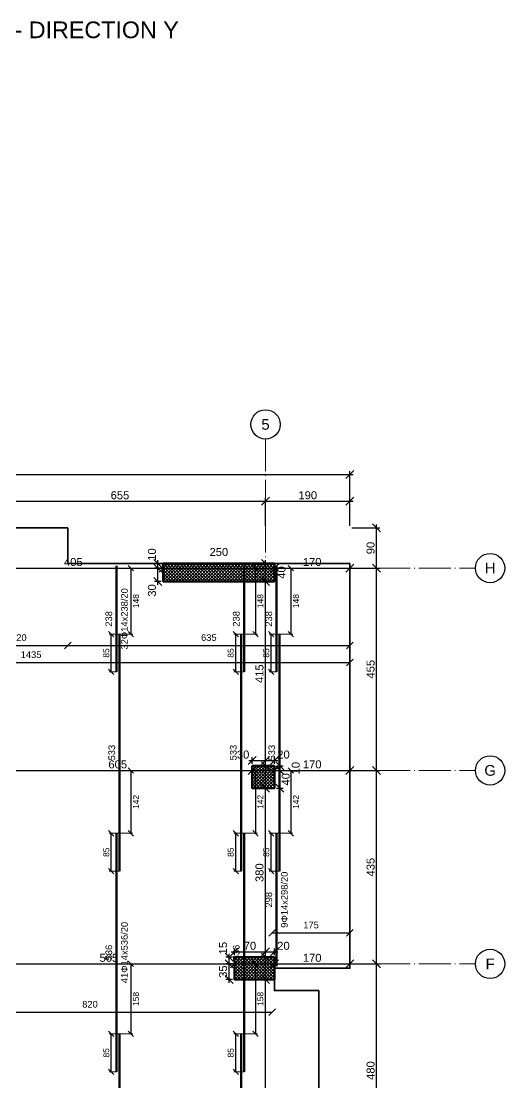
# Model space of a CAD drawing. Header units: millimetres. Extents: x -404 to 6018, y -5139 to 7890.
# Drawn here: x 4930 to 6018, y -2897 to -511 of the extents above; entities that cross this region are included whole.
import ezdxf
from ezdxf.enums import TextEntityAlignment as Align

# ---------------------------------------------------------------- set-up
doc = ezdxf.new("R2010")
doc.units = ezdxf.units.MM
doc.linetypes.add('ZWCAD_ISO04W100', pattern=[30.5, 24, -3, 0.5, -3])
for name, color, linetype, lineweight in [('AXIS LINES', 255, 'ZWCAD_ISO04W100', 13), ('COLUMN', 140, 'Continuous', 53), ('SLAB', 3, 'Continuous', 35), ('WALL', 10, 'Continuous', 53)]:
    doc.layers.add(name, color=color, linetype=linetype, lineweight=lineweight)
for name, color, linetype in [('FW_AXIS', 7, 'Continuous'), ('FW_COLUMN_HATCH', 8, 'Continuous'), ('FW_DIM', 7, 'Continuous'), ('FW_WALL_HATCH', 8, 'Continuous'), ('REB_NOTES', 7, 'Continuous'), ('REB_TOP_MESH_Y', 5, 'Continuous'), ('REB_TOP_MESH_Y_AXDIM', 5, 'Continuous'), ('REB_TOP_MESH_Y_LAP', 5, 'Continuous'), ('REB_TOP_MESH_Y_RANGE', 5, 'Continuous'), ('REB_TOP_MESH_Y_TEXT', 5, 'Continuous')]:
    doc.layers.add(name, color=color, linetype=linetype)
doc.styles.add('REBAR_TXT', font='arial.ttf')
doc.styles.get("Standard").update_dxf_attribs({"font": 'arial.ttf'})
doc.dimstyles.new('FW_DIM', dxfattribs={"dimtxt": 18, "dimasz": 9, "dimexe": 7.5, "dimexo": 4.5, "dimgap": 4.5, "dimtad": 1, "dimdec": 0, "dimtxsty": 'Standard', "dimtsz": 9, "dimcen": 2.5, "dimdle": 7.5, "dimclrd": 256, "dimclre": 256, "dimclrt": 7, "dimazin": 3, "dimtfac": 1, "dimtmove": 2, "dimatfit": 3})
doc.dimstyles.new('REBAR LAP', dxfattribs={"dimtxt": 13.5, "dimasz": 2.5, "dimexe": 4.5, "dimexo": 0, "dimgap": 4.5, "dimtad": 1, "dimdec": 0, "dimtxsty": 'Standard', "dimtsz": 6, "dimcen": 2.5, "dimclrd": 6, "dimclre": 6, "dimclrt": 7, "dimazin": 3, "dimtfac": 1, "dimtmove": 2, "dimatfit": 3, "dimlwd": 25, "dimlwe": 18})
doc.dimstyles.new('REBAR M-200', dxfattribs={"dimtxt": 15, "dimasz": 15, "dimexe": 25, "dimexo": 12.5, "dimgap": 10, "dimtad": 1, "dimdec": 0, "dimtxsty": 'Standard', "dimblk": 'NONE', "dimcen": 50, "dimse1": 1, "dimse2": 1, "dimclrd": 6, "dimclre": 6, "dimclrt": 7, "dimazin": 3, "dimtfac": 1, "dimtmove": 2, "dimatfit": 3, "dimldrblk": 'NONE', "dimlwd": 53})
doc.dimstyles.new('REBAR RANGE', dxfattribs={"dimtxt": 15, "dimasz": 2.5, "dimexe": 0, "dimexo": 0, "dimgap": 10, "dimtad": 1, "dimdec": 0, "dimtxsty": 'Standard', "dimtsz": 7.5, "dimcen": 2.5, "dimse1": 1, "dimse2": 1, "dimclrd": 6, "dimclre": 6, "dimclrt": 7, "dimazin": 3, "dimtfac": 1, "dimtmove": 2, "dimatfit": 3, "dimlwd": 25})

# ---------------------------------------------------------------- blocks, each defined once
blk = doc.blocks.new('*D1504')
at = {"color": 6, "lineweight": 53}
blk.add_line((5151.7, -3278.6), (5151.7, -2787.6), dxfattribs=at)
at = {"layer": 'Defpoints'}
for p in [(5151.7, -2787.6), (5151.7, -3278.6), (5151.7, -3278.6)]:
    blk.add_point(p, dxfattribs=at)
at = {"layer": 'REB_TOP_MESH_Y', "color": 7, "insert": (5134.2, -3033.1), "char_height": 15, "attachment_point": 5, "rotation": 90}
blk.add_mtext('491', dxfattribs=at)
blk = doc.blocks.new('_NONE')
blk = doc.blocks.new('*D1505')
at = {"color": 6, "lineweight": 53}
blk.add_line((5145, -2872.6), (5145, -2336.6), dxfattribs=at)
at = {"layer": 'Defpoints'}
for p in [(5145, -2336.6), (5145, -2872.6), (5145, -2872.6)]:
    blk.add_point(p, dxfattribs=at)
at = {"layer": 'REB_TOP_MESH_Y', "color": 7, "insert": (5127.5, -2604.6), "char_height": 15, "attachment_point": 5, "rotation": 90}
blk.add_mtext('536', dxfattribs=at)
blk = doc.blocks.new('*D1506')
at = {"color": 6, "lineweight": 53}
blk.add_line((5151.7, -2421.6), (5151.7, -1888.6), dxfattribs=at)
at = {"layer": 'Defpoints'}
for p in [(5151.7, -1888.6), (5151.7, -2421.6), (5151.7, -2421.6)]:
    blk.add_point(p, dxfattribs=at)
at = {"layer": 'REB_TOP_MESH_Y', "color": 7, "insert": (5134.2, -2155.1), "char_height": 15, "attachment_point": 5, "rotation": 90}
blk.add_mtext('533', dxfattribs=at)
blk = doc.blocks.new('*D1507')
at = {"color": 6, "lineweight": 53}
blk.add_line((5145, -1973.6), (5145, -1735.1), dxfattribs=at)
at = {"layer": 'Defpoints'}
for p in [(5145, -1735.1), (5145, -1973.6), (5145, -1973.6)]:
    blk.add_point(p, dxfattribs=at)
at = {"layer": 'REB_TOP_MESH_Y', "color": 7, "insert": (5127.5, -1854.4), "char_height": 15, "attachment_point": 5, "rotation": 90}
blk.add_mtext('238', dxfattribs=at)
blk = doc.blocks.new('_Oblique')
at = {"color": 0, "linetype": 'ByBlock', "lineweight": -2}
blk.add_line((-0.5, -0.5), (0.5, 0.5), dxfattribs=at)
blk = doc.blocks.new('*D1514')
at = {"color": 6, "lineweight": 18}
for p, q in [((5151.7, -2787.6), (5128.5, -2787.6)), ((5145, -2872.6), (5128.5, -2872.6))]:
    blk.add_line(p, q, dxfattribs=at)
at = {"color": 6, "lineweight": 25}
blk.add_line((5133, -2872.6), (5133, -2787.6), dxfattribs=at)
at = {"layer": 'Defpoints'}
for p in [(5151.7, -2787.6), (5133, -2872.6), (5145, -2872.6)]:
    blk.add_point(p, dxfattribs=at)
at = {"layer": 'REB_TOP_MESH_Y_LAP', "color": 6, "xscale": 12, "yscale": 12, "rotation": 90}
for p in [(5133, -2787.6), (5133, -2872.6)]:
    blk.add_blockref('_OBLIQUE', p, dxfattribs=at)
at = {"layer": 'REB_TOP_MESH_Y_LAP', "color": 7, "insert": (5121.7, -2830.1), "char_height": 13.5, "attachment_point": 5, "rotation": 90}
blk.add_mtext('85', dxfattribs=at)
blk = doc.blocks.new('*D1515')
at = {"color": 6, "lineweight": 18}
for p, q in [((5151.7, -2630.1), (5181.7, -2630.1)), ((5151.7, -2787.6), (5181.7, -2787.6))]:
    blk.add_line(p, q, dxfattribs=at)
at = {"color": 6, "lineweight": 25}
blk.add_line((5177.2, -2630.1), (5177.2, -2787.6), dxfattribs=at)
at = {"layer": 'Defpoints'}
for p in [(5151.7, -2630.1), (5177.2, -2630.1), (5151.7, -2787.6)]:
    blk.add_point(p, dxfattribs=at)
at = {"layer": 'REB_TOP_MESH_Y_AXDIM', "color": 6, "xscale": 12, "yscale": 12, "rotation": 90}
for p in [(5177.2, -2630.1), (5177.2, -2787.6)]:
    blk.add_blockref('_OBLIQUE', p, dxfattribs=at)
at = {"layer": 'REB_TOP_MESH_Y_AXDIM', "color": 7, "insert": (5188.5, -2708.9), "char_height": 13.5, "attachment_point": 5, "rotation": 90}
blk.add_mtext('158', dxfattribs=at)
blk = doc.blocks.new('*D1516')
at = {"color": 6, "lineweight": 18}
for p, q in [((5145, -2336.6), (5128.5, -2336.6)), ((5151.7, -2421.6), (5128.5, -2421.6))]:
    blk.add_line(p, q, dxfattribs=at)
at = {"color": 6, "lineweight": 25}
blk.add_line((5133, -2421.6), (5133, -2336.6), dxfattribs=at)
at = {"layer": 'Defpoints'}
for p in [(5145, -2336.6), (5133, -2421.6), (5151.7, -2421.6)]:
    blk.add_point(p, dxfattribs=at)
at = {"layer": 'REB_TOP_MESH_Y_LAP', "color": 6, "xscale": 12, "yscale": 12, "rotation": 90}
for p in [(5133, -2336.6), (5133, -2421.6)]:
    blk.add_blockref('_OBLIQUE', p, dxfattribs=at)
at = {"layer": 'REB_TOP_MESH_Y_LAP', "color": 7, "insert": (5121.7, -2379.1), "char_height": 13.5, "attachment_point": 5, "rotation": 90}
blk.add_mtext('85', dxfattribs=at)
blk = doc.blocks.new('*D1517')
at = {"color": 6, "lineweight": 18}
for p, q in [((5145, -2195.1), (5181.7, -2195.1)), ((5145, -2336.6), (5181.7, -2336.6))]:
    blk.add_line(p, q, dxfattribs=at)
at = {"color": 6, "lineweight": 25}
blk.add_line((5177.2, -2195.1), (5177.2, -2336.6), dxfattribs=at)
at = {"layer": 'Defpoints'}
for p in [(5145, -2195.1), (5177.2, -2195.1), (5145, -2336.6)]:
    blk.add_point(p, dxfattribs=at)
at = {"layer": 'REB_TOP_MESH_Y_AXDIM', "color": 6, "xscale": 12, "yscale": 12, "rotation": 90}
for p in [(5177.2, -2195.1), (5177.2, -2336.6)]:
    blk.add_blockref('_OBLIQUE', p, dxfattribs=at)
at = {"layer": 'REB_TOP_MESH_Y_AXDIM', "color": 7, "insert": (5188.5, -2265.9), "char_height": 13.5, "attachment_point": 5, "rotation": 90}
blk.add_mtext('142', dxfattribs=at)
blk = doc.blocks.new('*D1518')
at = {"color": 6, "lineweight": 18}
for p, q in [((5151.7, -1888.6), (5128.5, -1888.6)), ((5145, -1973.6), (5128.5, -1973.6))]:
    blk.add_line(p, q, dxfattribs=at)
at = {"color": 6, "lineweight": 25}
blk.add_line((5133, -1973.6), (5133, -1888.6), dxfattribs=at)
at = {"layer": 'Defpoints'}
for p in [(5151.7, -1888.6), (5133, -1973.6), (5145, -1973.6)]:
    blk.add_point(p, dxfattribs=at)
at = {"layer": 'REB_TOP_MESH_Y_LAP', "color": 6, "xscale": 12, "yscale": 12, "rotation": 90}
for p in [(5133, -1888.6), (5133, -1973.6)]:
    blk.add_blockref('_OBLIQUE', p, dxfattribs=at)
at = {"layer": 'REB_TOP_MESH_Y_LAP', "color": 7, "insert": (5121.7, -1931.1), "char_height": 13.5, "attachment_point": 5, "rotation": 90}
blk.add_mtext('85', dxfattribs=at)
blk = doc.blocks.new('*D1519')
at = {"color": 6, "lineweight": 18}
for p, q in [((5151.7, -1740.1), (5181.7, -1740.1)), ((5151.7, -1888.6), (5181.7, -1888.6))]:
    blk.add_line(p, q, dxfattribs=at)
at = {"color": 6, "lineweight": 25}
blk.add_line((5177.2, -1740.1), (5177.2, -1888.6), dxfattribs=at)
at = {"layer": 'Defpoints'}
for p in [(5151.7, -1740.1), (5177.2, -1740.1), (5151.7, -1888.6)]:
    blk.add_point(p, dxfattribs=at)
at = {"layer": 'REB_TOP_MESH_Y_AXDIM', "color": 6, "xscale": 12, "yscale": 12, "rotation": 90}
for p in [(5177.2, -1740.1), (5177.2, -1888.6)]:
    blk.add_blockref('_OBLIQUE', p, dxfattribs=at)
at = {"layer": 'REB_TOP_MESH_Y_AXDIM', "color": 7, "insert": (5188.5, -1814.4), "char_height": 13.5, "attachment_point": 5, "rotation": 90}
blk.add_mtext('148', dxfattribs=at)
blk = doc.blocks.new('*D1539')
at = {"color": 6, "lineweight": 53}
blk.add_line((5505, -2635.1), (5505, -2336.6), dxfattribs=at)
at = {"layer": 'Defpoints'}
for p in [(5505, -2336.6), (5505, -2635.1), (5505, -2635.1)]:
    blk.add_point(p, dxfattribs=at)
at = {"layer": 'REB_TOP_MESH_Y', "color": 7, "insert": (5487.5, -2485.9), "char_height": 15, "attachment_point": 5, "rotation": 90}
blk.add_mtext('298', dxfattribs=at)
blk = doc.blocks.new('*D1540')
at = {"color": 6, "lineweight": 53}
blk.add_line((5511.7, -2421.6), (5511.7, -1888.6), dxfattribs=at)
at = {"layer": 'Defpoints'}
for p in [(5511.7, -1888.6), (5511.7, -2421.6), (5511.7, -2421.6)]:
    blk.add_point(p, dxfattribs=at)
at = {"layer": 'REB_TOP_MESH_Y', "color": 7, "insert": (5494.2, -2155.1), "char_height": 15, "attachment_point": 5, "rotation": 90}
blk.add_mtext('533', dxfattribs=at)
blk = doc.blocks.new('*D1541')
at = {"color": 6, "lineweight": 53}
blk.add_line((5505, -1973.6), (5505, -1735.1), dxfattribs=at)
at = {"layer": 'Defpoints'}
for p in [(5505, -1735.1), (5505, -1973.6), (5505, -1973.6)]:
    blk.add_point(p, dxfattribs=at)
at = {"layer": 'REB_TOP_MESH_Y', "color": 7, "insert": (5487.5, -1854.4), "char_height": 15, "attachment_point": 5, "rotation": 90}
blk.add_mtext('238', dxfattribs=at)
blk = doc.blocks.new('*D1542')
at = {"color": 6, "lineweight": 18}
for p, q in [((5505, -2336.6), (5488.5, -2336.6)), ((5511.7, -2421.6), (5488.5, -2421.6))]:
    blk.add_line(p, q, dxfattribs=at)
at = {"color": 6, "lineweight": 25}
blk.add_line((5493, -2421.6), (5493, -2336.6), dxfattribs=at)
at = {"layer": 'Defpoints'}
for p in [(5505, -2336.6), (5493, -2421.6), (5511.7, -2421.6)]:
    blk.add_point(p, dxfattribs=at)
at = {"layer": 'REB_TOP_MESH_Y_LAP', "color": 6, "xscale": 12, "yscale": 12, "rotation": 90}
for p in [(5493, -2336.6), (5493, -2421.6)]:
    blk.add_blockref('_OBLIQUE', p, dxfattribs=at)
at = {"layer": 'REB_TOP_MESH_Y_LAP', "color": 7, "insert": (5481.7, -2379.1), "char_height": 13.5, "attachment_point": 5, "rotation": 90}
blk.add_mtext('85', dxfattribs=at)
blk = doc.blocks.new('*D1543')
at = {"color": 6, "lineweight": 18}
for p, q in [((5505, -2195.1), (5541.7, -2195.1)), ((5505, -2336.6), (5541.7, -2336.6))]:
    blk.add_line(p, q, dxfattribs=at)
at = {"color": 6, "lineweight": 25}
blk.add_line((5537.2, -2195.1), (5537.2, -2336.6), dxfattribs=at)
at = {"layer": 'Defpoints'}
for p in [(5505, -2195.1), (5537.2, -2195.1), (5505, -2336.6)]:
    blk.add_point(p, dxfattribs=at)
at = {"layer": 'REB_TOP_MESH_Y_AXDIM', "color": 6, "xscale": 12, "yscale": 12, "rotation": 90}
for p in [(5537.2, -2195.1), (5537.2, -2336.6)]:
    blk.add_blockref('_OBLIQUE', p, dxfattribs=at)
at = {"layer": 'REB_TOP_MESH_Y_AXDIM', "color": 7, "insert": (5548.5, -2265.9), "char_height": 13.5, "attachment_point": 5, "rotation": 90}
blk.add_mtext('142', dxfattribs=at)
blk = doc.blocks.new('*D1544')
at = {"color": 6, "lineweight": 18}
for p, q in [((5511.7, -1888.6), (5488.5, -1888.6)), ((5505, -1973.6), (5488.5, -1973.6))]:
    blk.add_line(p, q, dxfattribs=at)
at = {"color": 6, "lineweight": 25}
blk.add_line((5493, -1973.6), (5493, -1888.6), dxfattribs=at)
at = {"layer": 'Defpoints'}
for p in [(5511.7, -1888.6), (5493, -1973.6), (5505, -1973.6)]:
    blk.add_point(p, dxfattribs=at)
at = {"layer": 'REB_TOP_MESH_Y_LAP', "color": 6, "xscale": 12, "yscale": 12, "rotation": 90}
for p in [(5493, -1888.6), (5493, -1973.6)]:
    blk.add_blockref('_OBLIQUE', p, dxfattribs=at)
at = {"layer": 'REB_TOP_MESH_Y_LAP', "color": 7, "insert": (5481.7, -1931.1), "char_height": 13.5, "attachment_point": 5, "rotation": 90}
blk.add_mtext('85', dxfattribs=at)
blk = doc.blocks.new('*D1545')
at = {"color": 6, "lineweight": 18}
for p, q in [((5511.7, -1740.1), (5541.7, -1740.1)), ((5511.7, -1888.6), (5541.7, -1888.6))]:
    blk.add_line(p, q, dxfattribs=at)
at = {"color": 6, "lineweight": 25}
blk.add_line((5537.2, -1740.1), (5537.2, -1888.6), dxfattribs=at)
at = {"layer": 'Defpoints'}
for p in [(5511.7, -1740.1), (5537.2, -1740.1), (5511.7, -1888.6)]:
    blk.add_point(p, dxfattribs=at)
at = {"layer": 'REB_TOP_MESH_Y_AXDIM', "color": 6, "xscale": 12, "yscale": 12, "rotation": 90}
for p in [(5537.2, -1740.1), (5537.2, -1888.6)]:
    blk.add_blockref('_OBLIQUE', p, dxfattribs=at)
at = {"layer": 'REB_TOP_MESH_Y_AXDIM', "color": 7, "insert": (5548.5, -1814.4), "char_height": 13.5, "attachment_point": 5, "rotation": 90}
blk.add_mtext('148', dxfattribs=at)
blk = doc.blocks.new('*D1589')
at = {"color": 6, "lineweight": 53}
blk.add_line((5425, -3205.1), (5425, -2787.6), dxfattribs=at)
at = {"layer": 'Defpoints'}
for p in [(5425, -2787.6), (5425, -3205.1), (5425, -3205.1)]:
    blk.add_point(p, dxfattribs=at)
at = {"layer": 'REB_TOP_MESH_Y', "color": 7, "insert": (5407.5, -2996.4), "char_height": 15, "attachment_point": 5, "rotation": 90}
blk.add_mtext('418', dxfattribs=at)
blk = doc.blocks.new('*D1590')
at = {"color": 6, "lineweight": 53}
blk.add_line((5431.7, -2872.6), (5431.7, -2336.6), dxfattribs=at)
at = {"layer": 'Defpoints'}
for p in [(5431.7, -2336.6), (5431.7, -2872.6), (5431.7, -2872.6)]:
    blk.add_point(p, dxfattribs=at)
at = {"layer": 'REB_TOP_MESH_Y', "color": 7, "insert": (5414.2, -2604.6), "char_height": 15, "attachment_point": 5, "rotation": 90}
blk.add_mtext('536', dxfattribs=at)
blk = doc.blocks.new('*D1591')
at = {"color": 6, "lineweight": 53}
blk.add_line((5425, -2421.6), (5425, -1888.6), dxfattribs=at)
at = {"layer": 'Defpoints'}
for p in [(5425, -1888.6), (5425, -2421.6), (5425, -2421.6)]:
    blk.add_point(p, dxfattribs=at)
at = {"layer": 'REB_TOP_MESH_Y', "color": 7, "insert": (5407.5, -2155.1), "char_height": 15, "attachment_point": 5, "rotation": 90}
blk.add_mtext('533', dxfattribs=at)
blk = doc.blocks.new('*D1592')
at = {"color": 6, "lineweight": 53}
blk.add_line((5431.7, -1973.6), (5431.7, -1735.1), dxfattribs=at)
at = {"layer": 'Defpoints'}
for p in [(5431.7, -1735.1), (5431.7, -1973.6), (5431.7, -1973.6)]:
    blk.add_point(p, dxfattribs=at)
at = {"layer": 'REB_TOP_MESH_Y', "color": 7, "insert": (5414.2, -1854.4), "char_height": 15, "attachment_point": 5, "rotation": 90}
blk.add_mtext('238', dxfattribs=at)
blk = doc.blocks.new('*D1593')
at = {"color": 6, "lineweight": 18}
for p, q in [((5425, -2787.6), (5408.5, -2787.6)), ((5431.7, -2872.6), (5408.5, -2872.6))]:
    blk.add_line(p, q, dxfattribs=at)
at = {"color": 6, "lineweight": 25}
blk.add_line((5413, -2872.6), (5413, -2787.6), dxfattribs=at)
at = {"layer": 'Defpoints'}
for p in [(5425, -2787.6), (5413, -2872.6), (5431.7, -2872.6)]:
    blk.add_point(p, dxfattribs=at)
at = {"layer": 'REB_TOP_MESH_Y_LAP', "color": 6, "xscale": 12, "yscale": 12, "rotation": 90}
for p in [(5413, -2787.6), (5413, -2872.6)]:
    blk.add_blockref('_OBLIQUE', p, dxfattribs=at)
at = {"layer": 'REB_TOP_MESH_Y_LAP', "color": 7, "insert": (5401.7, -2830.1), "char_height": 13.5, "attachment_point": 5, "rotation": 90}
blk.add_mtext('85', dxfattribs=at)
blk = doc.blocks.new('*D1594')
at = {"color": 6, "lineweight": 18}
for p, q in [((5425, -2630.1), (5461.7, -2630.1)), ((5425, -2787.6), (5461.7, -2787.6))]:
    blk.add_line(p, q, dxfattribs=at)
at = {"color": 6, "lineweight": 25}
blk.add_line((5457.2, -2630.1), (5457.2, -2787.6), dxfattribs=at)
at = {"layer": 'Defpoints'}
for p in [(5425, -2630.1), (5457.2, -2630.1), (5425, -2787.6)]:
    blk.add_point(p, dxfattribs=at)
at = {"layer": 'REB_TOP_MESH_Y_AXDIM', "color": 6, "xscale": 12, "yscale": 12, "rotation": 90}
for p in [(5457.2, -2630.1), (5457.2, -2787.6)]:
    blk.add_blockref('_OBLIQUE', p, dxfattribs=at)
at = {"layer": 'REB_TOP_MESH_Y_AXDIM', "color": 7, "insert": (5468.5, -2708.9), "char_height": 13.5, "attachment_point": 5, "rotation": 90}
blk.add_mtext('158', dxfattribs=at)
blk = doc.blocks.new('*D1595')
at = {"color": 6, "lineweight": 18}
for p, q in [((5431.7, -2336.6), (5408.5, -2336.6)), ((5425, -2421.6), (5408.5, -2421.6))]:
    blk.add_line(p, q, dxfattribs=at)
at = {"color": 6, "lineweight": 25}
blk.add_line((5413, -2421.6), (5413, -2336.6), dxfattribs=at)
at = {"layer": 'Defpoints'}
for p in [(5431.7, -2336.6), (5413, -2421.6), (5425, -2421.6)]:
    blk.add_point(p, dxfattribs=at)
at = {"layer": 'REB_TOP_MESH_Y_LAP', "color": 6, "xscale": 12, "yscale": 12, "rotation": 90}
for p in [(5413, -2336.6), (5413, -2421.6)]:
    blk.add_blockref('_OBLIQUE', p, dxfattribs=at)
at = {"layer": 'REB_TOP_MESH_Y_LAP', "color": 7, "insert": (5401.7, -2379.1), "char_height": 13.5, "attachment_point": 5, "rotation": 90}
blk.add_mtext('85', dxfattribs=at)
blk = doc.blocks.new('*D1596')
at = {"color": 6, "lineweight": 18}
for p, q in [((5431.7, -2195.1), (5461.7, -2195.1)), ((5431.7, -2336.6), (5461.7, -2336.6))]:
    blk.add_line(p, q, dxfattribs=at)
at = {"color": 6, "lineweight": 25}
blk.add_line((5457.2, -2195.1), (5457.2, -2336.6), dxfattribs=at)
at = {"layer": 'Defpoints'}
for p in [(5431.7, -2195.1), (5457.2, -2195.1), (5431.7, -2336.6)]:
    blk.add_point(p, dxfattribs=at)
at = {"layer": 'REB_TOP_MESH_Y_AXDIM', "color": 6, "xscale": 12, "yscale": 12, "rotation": 90}
for p in [(5457.2, -2195.1), (5457.2, -2336.6)]:
    blk.add_blockref('_OBLIQUE', p, dxfattribs=at)
at = {"layer": 'REB_TOP_MESH_Y_AXDIM', "color": 7, "insert": (5468.5, -2265.9), "char_height": 13.5, "attachment_point": 5, "rotation": 90}
blk.add_mtext('142', dxfattribs=at)
blk = doc.blocks.new('*D1597')
at = {"color": 6, "lineweight": 18}
for p, q in [((5425, -1888.6), (5408.5, -1888.6)), ((5431.7, -1973.6), (5408.5, -1973.6))]:
    blk.add_line(p, q, dxfattribs=at)
at = {"color": 6, "lineweight": 25}
blk.add_line((5413, -1973.6), (5413, -1888.6), dxfattribs=at)
at = {"layer": 'Defpoints'}
for p in [(5425, -1888.6), (5413, -1973.6), (5431.7, -1973.6)]:
    blk.add_point(p, dxfattribs=at)
at = {"layer": 'REB_TOP_MESH_Y_LAP', "color": 6, "xscale": 12, "yscale": 12, "rotation": 90}
for p in [(5413, -1888.6), (5413, -1973.6)]:
    blk.add_blockref('_OBLIQUE', p, dxfattribs=at)
at = {"layer": 'REB_TOP_MESH_Y_LAP', "color": 7, "insert": (5401.7, -1931.1), "char_height": 13.5, "attachment_point": 5, "rotation": 90}
blk.add_mtext('85', dxfattribs=at)
blk = doc.blocks.new('*D1598')
at = {"color": 6, "lineweight": 18}
for p, q in [((5425, -1740.1), (5461.7, -1740.1)), ((5425, -1888.6), (5461.7, -1888.6))]:
    blk.add_line(p, q, dxfattribs=at)
at = {"color": 6, "lineweight": 25}
blk.add_line((5457.2, -1740.1), (5457.2, -1888.6), dxfattribs=at)
at = {"layer": 'Defpoints'}
for p in [(5425, -1740.1), (5457.2, -1740.1), (5425, -1888.6)]:
    blk.add_point(p, dxfattribs=at)
at = {"layer": 'REB_TOP_MESH_Y_AXDIM', "color": 6, "xscale": 12, "yscale": 12, "rotation": 90}
for p in [(5457.2, -1740.1), (5457.2, -1888.6)]:
    blk.add_blockref('_OBLIQUE', p, dxfattribs=at)
at = {"layer": 'REB_TOP_MESH_Y_AXDIM', "color": 7, "insert": (5468.5, -1814.4), "char_height": 13.5, "attachment_point": 5, "rotation": 90}
blk.add_mtext('148', dxfattribs=at)
blk = doc.blocks.new('*D1640')
at = {"color": 6, "lineweight": 25}
blk.add_line((4235, -1952.4), (5670, -1952.4), dxfattribs=at)
at = {"layer": 'Defpoints'}
for p in [(4235, -1952.4), (4235, -1952.4), (5670, -1952.4)]:
    blk.add_point(p, dxfattribs=at)
at = {"layer": 'REB_TOP_MESH_Y_RANGE', "color": 6, "xscale": 15, "yscale": 15}
for p in [(4235, -1952.4), (5670, -1952.4)]:
    blk.add_blockref('_OBLIQUE', p, dxfattribs=at)
at = {"layer": 'REB_TOP_MESH_Y_RANGE', "color": 7, "insert": (4952.5, -1934.9), "char_height": 15, "attachment_point": 5}
blk.add_mtext('1435', dxfattribs=at)
blk = doc.blocks.new('*D1641')
at = {"color": 6, "lineweight": 25}
blk.add_line((4675, -2738.6), (5495, -2738.6), dxfattribs=at)
at = {"layer": 'Defpoints'}
for p in [(4675, -2738.6), (4675, -2738.6), (5495, -2738.6)]:
    blk.add_point(p, dxfattribs=at)
at = {"layer": 'REB_TOP_MESH_Y_RANGE', "color": 6, "xscale": 15, "yscale": 15}
for p in [(4675, -2738.6), (5495, -2738.6)]:
    blk.add_blockref('_OBLIQUE', p, dxfattribs=at)
at = {"layer": 'REB_TOP_MESH_Y_RANGE', "color": 7, "insert": (5085, -2721.1), "char_height": 15, "attachment_point": 5}
blk.add_mtext('820', dxfattribs=at)
blk = doc.blocks.new('*D1648')
at = {"color": 6, "lineweight": 25}
blk.add_line((5035, -1914), (5670, -1914), dxfattribs=at)
at = {"layer": 'Defpoints'}
for p in [(5035, -1914), (5035, -1914), (5670, -1914)]:
    blk.add_point(p, dxfattribs=at)
at = {"layer": 'REB_TOP_MESH_Y_RANGE', "color": 6, "xscale": 15, "yscale": 15}
for p in [(5035, -1914), (5670, -1914)]:
    blk.add_blockref('_OBLIQUE', p, dxfattribs=at)
at = {"layer": 'REB_TOP_MESH_Y_RANGE', "color": 7, "insert": (5352.5, -1896.5), "char_height": 15, "attachment_point": 5}
blk.add_mtext('635', dxfattribs=at)
blk = doc.blocks.new('*D1653')
at = {"color": 6, "lineweight": 25}
blk.add_line((4815, -1914), (5035, -1914), dxfattribs=at)
at = {"layer": 'Defpoints'}
for p in [(4815, -1914), (4815, -1914), (5035, -1914)]:
    blk.add_point(p, dxfattribs=at)
at = {"layer": 'REB_TOP_MESH_Y_RANGE', "color": 6, "xscale": 15, "yscale": 15}
for p in [(4815, -1914), (5035, -1914)]:
    blk.add_blockref('_OBLIQUE', p, dxfattribs=at)
at = {"layer": 'REB_TOP_MESH_Y_RANGE', "color": 7, "insert": (4925, -1896.5), "char_height": 15, "attachment_point": 5}
blk.add_mtext('220', dxfattribs=at)
blk = doc.blocks.new('*D1655')
at = {"color": 6, "lineweight": 25}
blk.add_line((5495, -2560.5), (5670, -2560.5), dxfattribs=at)
at = {"layer": 'Defpoints'}
for p in [(5495, -2560.5), (5495, -2560.5), (5670, -2560.5)]:
    blk.add_point(p, dxfattribs=at)
at = {"layer": 'REB_TOP_MESH_Y_RANGE', "color": 6, "xscale": 15, "yscale": 15}
for p in [(5495, -2560.5), (5670, -2560.5)]:
    blk.add_blockref('_OBLIQUE', p, dxfattribs=at)
at = {"layer": 'REB_TOP_MESH_Y_RANGE', "color": 7, "insert": (5582.5, -2543), "char_height": 15, "attachment_point": 5}
blk.add_mtext('175', dxfattribs=at)
blk = doc.blocks.new('*D1704')
for p, q in [((5245.5, -1740.1), (5230.5, -1740.1)), ((5238, -1777.6), (5238, -1732.6)), ((5245.5, -1770.1), (5230.5, -1770.1))]:
    blk.add_line(p, q)
at = {"layer": 'Defpoints'}
for p in [(5250, -1740.1), (5238, -1770.1), (5250, -1770.1)]:
    blk.add_point(p, dxfattribs=at)
at = {"layer": 'FW_DIM', "xscale": 18, "yscale": 18, "rotation": 90}
for p in [(5238, -1740.1), (5238, -1770.1)]:
    blk.add_blockref('_OBLIQUE', p, dxfattribs=at)
at = {"layer": 'FW_DIM', "color": 7, "insert": (5224.5, -1790.5), "char_height": 18, "attachment_point": 5, "rotation": 90}
blk.add_mtext('30', dxfattribs=at)
blk = doc.blocks.new('*D1705')
for p, q in [((5245.5, -1730.1), (5230.5, -1730.1)), ((5245.5, -1740.1), (5230.5, -1740.1)), ((5238, -1747.6), (5238, -1722.6))]:
    blk.add_line(p, q)
at = {"layer": 'Defpoints'}
for p in [(5238, -1740.1), (5250, -1730.1), (5250, -1740.1)]:
    blk.add_point(p, dxfattribs=at)
at = {"layer": 'FW_DIM', "xscale": 18, "yscale": 18, "rotation": 90}
for p in [(5238, -1730.1), (5238, -1740.1)]:
    blk.add_blockref('_OBLIQUE', p, dxfattribs=at)
at = {"layer": 'FW_DIM', "color": 7, "insert": (5224.5, -1709.7), "char_height": 18, "attachment_point": 5, "rotation": 90}
blk.add_mtext('10', dxfattribs=at)
blk = doc.blocks.new('*D1714')
for p, q in [((5450, -2180.6), (5450, -2165.6)), ((5480, -2180.6), (5480, -2165.6)), ((5442.5, -2173.1), (5487.5, -2173.1))]:
    blk.add_line(p, q)
at = {"layer": 'Defpoints'}
for p in [(5450, -2173.1), (5450, -2185.1), (5480, -2185.1)]:
    blk.add_point(p, dxfattribs=at)
at = {"layer": 'FW_DIM', "xscale": 18, "yscale": 18}
for p in [(5450, -2173.1), (5480, -2173.1)]:
    blk.add_blockref('_OBLIQUE', p, dxfattribs=at)
at = {"layer": 'FW_DIM', "color": 7, "insert": (5429.6, -2159.6), "char_height": 18, "attachment_point": 5}
blk.add_mtext('30', dxfattribs=at)
blk = doc.blocks.new('*D1715')
for p, q in [((5480, -2180.6), (5480, -2165.6)), ((5500, -2180.6), (5500, -2165.6)), ((5472.5, -2173.1), (5507.5, -2173.1))]:
    blk.add_line(p, q)
at = {"layer": 'Defpoints'}
for p in [(5480, -2173.1), (5480, -2185.1), (5500, -2185.1)]:
    blk.add_point(p, dxfattribs=at)
at = {"layer": 'FW_DIM', "xscale": 18, "yscale": 18}
for p in [(5480, -2173.1), (5500, -2173.1)]:
    blk.add_blockref('_OBLIQUE', p, dxfattribs=at)
at = {"layer": 'FW_DIM', "color": 7, "insert": (5520.4, -2159.6), "char_height": 18, "attachment_point": 5}
blk.add_mtext('20', dxfattribs=at)
blk = doc.blocks.new('*D1716')
for p, q in [((5504.5, -2195.1), (5519.5, -2195.1)), ((5512, -2242.6), (5512, -2187.6)), ((5504.5, -2235.1), (5519.5, -2235.1))]:
    blk.add_line(p, q)
at = {"layer": 'Defpoints'}
for p in [(5500, -2195.1), (5500, -2235.1), (5512, -2235.1)]:
    blk.add_point(p, dxfattribs=at)
at = {"layer": 'FW_DIM', "xscale": 18, "yscale": 18, "rotation": 90}
for p in [(5512, -2195.1), (5512, -2235.1)]:
    blk.add_blockref('_OBLIQUE', p, dxfattribs=at)
at = {"layer": 'FW_DIM', "color": 7, "insert": (5525.5, -2215.1), "char_height": 18, "attachment_point": 5, "rotation": 90}
blk.add_mtext('40', dxfattribs=at)
blk = doc.blocks.new('*D1717')
for p, q in [((5504.5, -2185.1), (5519.5, -2185.1)), ((5504.5, -2195.1), (5519.5, -2195.1)), ((5512, -2202.6), (5512, -2177.6))]:
    blk.add_line(p, q)
at = {"layer": 'Defpoints'}
for p in [(5500, -2185.1), (5500, -2195.1), (5512, -2195.1)]:
    blk.add_point(p, dxfattribs=at)
at = {"layer": 'FW_DIM', "xscale": 18, "yscale": 18, "rotation": 90}
for p in [(5512, -2185.1), (5512, -2195.1)]:
    blk.add_blockref('_OBLIQUE', p, dxfattribs=at)
at = {"layer": 'FW_DIM', "color": 7, "insert": (5548, -2190.1), "char_height": 18, "attachment_point": 5, "rotation": 90}
blk.add_mtext('10', dxfattribs=at)
blk = doc.blocks.new('*D1746')
for p, q in [((5410, -2610.6), (5410, -2595.6)), ((5480, -2610.6), (5480, -2595.6)), ((5402.5, -2603.1), (5487.5, -2603.1))]:
    blk.add_line(p, q)
at = {"layer": 'Defpoints'}
for p in [(5410, -2603.1), (5410, -2615.1), (5480, -2615.1)]:
    blk.add_point(p, dxfattribs=at)
at = {"layer": 'FW_DIM', "xscale": 18, "yscale": 18}
for p in [(5410, -2603.1), (5480, -2603.1)]:
    blk.add_blockref('_OBLIQUE', p, dxfattribs=at)
at = {"layer": 'FW_DIM', "color": 7, "insert": (5445, -2589.6), "char_height": 18, "attachment_point": 5}
blk.add_mtext('70', dxfattribs=at)
blk = doc.blocks.new('*D1747')
for p, q in [((5480, -2610.6), (5480, -2595.6)), ((5500, -2610.6), (5500, -2595.6)), ((5472.5, -2603.1), (5507.5, -2603.1))]:
    blk.add_line(p, q)
at = {"layer": 'Defpoints'}
for p in [(5480, -2603.1), (5480, -2615.1), (5500, -2615.1)]:
    blk.add_point(p, dxfattribs=at)
at = {"layer": 'FW_DIM', "xscale": 18, "yscale": 18}
for p in [(5480, -2603.1), (5500, -2603.1)]:
    blk.add_blockref('_OBLIQUE', p, dxfattribs=at)
at = {"layer": 'FW_DIM', "color": 7, "insert": (5520.4, -2589.6), "char_height": 18, "attachment_point": 5}
blk.add_mtext('20', dxfattribs=at)
blk = doc.blocks.new('*D1748')
for p, q in [((5398, -2672.6), (5398, -2622.6)), ((5405.5, -2630.1), (5390.5, -2630.1)), ((5405.5, -2665.1), (5390.5, -2665.1))]:
    blk.add_line(p, q)
at = {"layer": 'Defpoints'}
for p in [(5410, -2630.1), (5398, -2665.1), (5410, -2665.1)]:
    blk.add_point(p, dxfattribs=at)
at = {"layer": 'FW_DIM', "xscale": 18, "yscale": 18, "rotation": 90}
for p in [(5398, -2630.1), (5398, -2665.1)]:
    blk.add_blockref('_OBLIQUE', p, dxfattribs=at)
at = {"layer": 'FW_DIM', "color": 7, "insert": (5384.5, -2647.6), "char_height": 18, "attachment_point": 5, "rotation": 90}
blk.add_mtext('35', dxfattribs=at)
blk = doc.blocks.new('*D1749')
for p, q in [((5405.5, -2615.1), (5390.5, -2615.1)), ((5398, -2637.6), (5398, -2607.6)), ((5405.5, -2630.1), (5390.5, -2630.1))]:
    blk.add_line(p, q)
at = {"layer": 'Defpoints'}
for p in [(5410, -2615.1), (5398, -2630.1), (5410, -2630.1)]:
    blk.add_point(p, dxfattribs=at)
at = {"layer": 'FW_DIM', "xscale": 18, "yscale": 18, "rotation": 90}
for p in [(5398, -2615.1), (5398, -2630.1)]:
    blk.add_blockref('_OBLIQUE', p, dxfattribs=at)
at = {"layer": 'FW_DIM', "color": 7, "insert": (5384.5, -2594.7), "char_height": 18, "attachment_point": 5, "rotation": 90}
blk.add_mtext('15', dxfattribs=at)
blk = doc.blocks.new('*D1783')
for p, q in [((5410, -2625.6), (5410, -2622.6)), ((5500, -2625.6), (5500, -2622.6)), ((5402.5, -2630.1), (5507.5, -2630.1))]:
    blk.add_line(p, q)
at = {"layer": 'Defpoints'}
for p in [(5410, -2630.1), (5410, -2630.1), (5500, -2630.1)]:
    blk.add_point(p, dxfattribs=at)
at = {"layer": 'FW_DIM', "xscale": 18, "yscale": 18}
for p in [(5410, -2630.1), (5500, -2630.1)]:
    blk.add_blockref('_OBLIQUE', p, dxfattribs=at)
blk = doc.blocks.new('*D1789')
for p, q in [((5442.5, -2195.1), (5507.5, -2195.1)), ((5450, -2190.6), (5450, -2187.6)), ((5500, -2190.6), (5500, -2187.6))]:
    blk.add_line(p, q)
at = {"layer": 'Defpoints'}
for p in [(5450, -2195.1), (5450, -2195.1), (5500, -2195.1)]:
    blk.add_point(p, dxfattribs=at)
at = {"layer": 'FW_DIM', "xscale": 18, "yscale": 18}
for p in [(5450, -2195.1), (5500, -2195.1)]:
    blk.add_blockref('_OBLIQUE', p, dxfattribs=at)
blk = doc.blocks.new('*D1837')
for p, q in [((5475.5, -2615.1), (5472.5, -2615.1)), ((5480, -2672.6), (5480, -2607.6)), ((5475.5, -2665.1), (5472.5, -2665.1))]:
    blk.add_line(p, q)
at = {"layer": 'Defpoints'}
for p in [(5480, -2615.1), (5480, -2665.1), (5480, -2665.1)]:
    blk.add_point(p, dxfattribs=at)
at = {"layer": 'FW_DIM', "xscale": 18, "yscale": 18, "rotation": 90}
for p in [(5480, -2615.1), (5480, -2665.1)]:
    blk.add_blockref('_OBLIQUE', p, dxfattribs=at)
blk = doc.blocks.new('*D1839')
for p, q in [((5475.5, -2185.1), (5472.5, -2185.1)), ((5480, -2242.6), (5480, -2177.6)), ((5475.5, -2235.1), (5472.5, -2235.1))]:
    blk.add_line(p, q)
at = {"layer": 'Defpoints'}
for p in [(5480, -2185.1), (5480, -2235.1), (5480, -2235.1)]:
    blk.add_point(p, dxfattribs=at)
at = {"layer": 'FW_DIM', "xscale": 18, "yscale": 18, "rotation": 90}
for p in [(5480, -2185.1), (5480, -2235.1)]:
    blk.add_blockref('_OBLIQUE', p, dxfattribs=at)

msp = doc.modelspace()

# ---------------------------------------------------------------- hatches: boundary and pattern name
at = {"layer": 'FW_COLUMN_HATCH'}
h = msp.add_hatch(dxfattribs=at)
h.set_pattern_fill('ANSI37', scale=1.6)
h.paths.add_polyline_path([(5500, -2185.1), (5500, -2235.1), (5450, -2235.1), (5450, -2185.1), (5500, -2185.1), (5500, -2185.1)])
h = msp.add_hatch(dxfattribs=at)
h.set_pattern_fill('ANSI37', scale=1.6)
h.paths.add_polyline_path([(5500, -2615.1), (5500, -2665.1), (5410, -2665.1), (5410, -2615.1), (5500, -2615.1)])
at = {"layer": 'FW_WALL_HATCH'}
h = msp.add_hatch(dxfattribs=at)
h.set_pattern_fill('ANSI37', scale=1.6)
h.paths.add_polyline_path([(5500, -1730.1), (5500, -1770.1), (5250, -1770.1), (5250, -1730.1), (5500, -1730.1)])

# ---------------------------------------------------------------- linework, layer by layer
at = {"layer": 'AXIS LINES', "color": 0, "ltscale": 3}
for points in [[(5480, -1450.1), (5480, -4990.2)], [(3537.4, -1740.1), (5952.4, -1740.1)], [(3537.4, -2195.1), (5952.4, -2195.1)], [(3537.4, -2630.1), (5952.4, -2630.1)]]:
    msp.add_lwpolyline(points, dxfattribs=at)
at = {"layer": 'COLUMN', "ltscale": 0.08}
msp.add_lwpolyline([(5500, -2185.1), (5500, -2235.1), (5450, -2235.1), (5450, -2185.1), (5500, -2185.1)], dxfattribs=at)
msp.add_lwpolyline([(5500, -2615.1), (5410, -2615.1), (5410, -2665.1), (5500, -2665.1)], close=True, dxfattribs=at)
at = {"layer": 'FW_AXIS'}
for centre in [(5480, -1417.1), (5985.4, -1740.1), (5985.4, -2195.1), (5985.4, -2630.1)]:
    msp.add_circle(centre, 33, dxfattribs=at)
at = {"layer": 'SLAB', "ltscale": 0.08}
msp.add_lwpolyline([(5600, -3210.2), (5599.9, -2690.1), (5499.9, -2690.1), (5499.9, -2640.1), (5670, -2640.1), (5670, -1730.1), (5035, -1730.1), (5035, -1650), (4805, -1650), (4805.1, -1729.4), (4230, -1730.1), (4230, -1870.2), (4150, -1870.2), (4149.9, -2100.1), (4230, -2100.1), (4229.9, -2270.1), (4150, -2270.2), (4149.9, -2500.1), (4230, -2500.1), (4230, -2640.1), (4464.9, -2640.1), (4464.9, -3100.1)], dxfattribs=at)
at = {"layer": 'WALL', "ltscale": 0.08}
msp.add_lwpolyline([(5500, -1730.1), (5250, -1730.1), (5250, -1770.1), (5500, -1770.1), (5500, -1730.1)], dxfattribs=at)

# ---------------------------------------------------------------- texts
at = {"layer": 'FW_AXIS', "color": 7, "style": 'REBAR_TXT'}
for s, p in [('5', (5480, -1417.1)), ('H', (5985.4, -1740.1)), ('G', (5985.4, -2195.1)), ('F', (5985.4, -2630.1))]:
    msp.add_text(s, height=24, dxfattribs=at).set_placement(p, align=Align.MIDDLE_CENTER)
at = {"layer": 'REB_NOTES', "color": 7, "style": 'REBAR_TXT'}
msp.add_text('BOTTOM REINFORCEMENT - DIRECTION Y', height=37.5, dxfattribs=at).set_placement((4745, -511.1), align=Align.TOP_CENTER)
at = {"layer": 'REB_TOP_MESH_Y_TEXT', "color": 7, "style": 'REBAR_TXT'}
for s, p in [('32Φ14x238/20', (5155, -1854.4)), ('9Φ14x298/20', (5515, -2485.9)), ('41Φ14x536/20', (5155, -2604.6))]:
    msp.add_text(s, height=15, rotation=90, dxfattribs=at).set_placement(p, align=Align.TOP_CENTER)

# ---------------------------------------------------------------- dimensions: what is measured, and where the dimension line sits
at = {"layer": 'FW_DIM'}
for base, p1, p2 in [((3820, -1530), (3820, -1650), (5670, -1650)), ((4825, -1590), (4825, -1650), (5480, -1650)), ((5480, -1590), (5480, -1650), (5670, -1650))]:
    msp.add_linear_dim(base=base, p1=p1, p2=p2, dimstyle='FW_DIM', dxfattribs=at).render()
for base, p1, p2 in [((5730, -1740.1), (5670, -1740.1), (5670, -1650)), ((5730, -2195.1), (5670, -2195.1), (5670, -1740.1)), ((5730, -2630.1), (5670, -2630.1), (5670, -2195.1)), ((5730, -3110.1), (5670, -3110.1), (5670, -2630.1))]:
    msp.add_linear_dim(base=base, p1=p1, p2=p2, angle=90, dimstyle='FW_DIM', dxfattribs=at).render()
for base, p1, p2, location, text in [((5250, -1740.1), (5250, -1740.1), (5500, -1740.1), (5375, -1704.1), '250'), ((4845, -1740.1), (4845, -1740.1), (5250, -1740.1), (5047.5, -1726.6), '405'), ((5500, -1740.1), (5500, -1740.1), (5670, -1740.1), (5585, -1726.6), '170'), ((4845, -2195.1), (4845, -2195.1), (5450, -2195.1), (5147.5, -2181.6), '605'), ((5500, -2195.1), (5500, -2195.1), (5670, -2195.1), (5585, -2181.6), '170'), ((4845, -2630.1), (4845, -2630.1), (5410, -2630.1), (5127.5, -2616.6), '565'), ((5500, -2630.1), (5500, -2630.1), (5670, -2630.1), (5585, -2616.6), '170')]:
    msp.add_linear_dim(base=base, p1=p1, p2=p2, location=location, text=text, dimstyle='FW_DIM', override={"dimtmove": 2}, dxfattribs=at).render()
for base, p1, p2, text, picture, middle in [((5238, -1740.1), (5250, -1740.1), (5250, -1730.1), '10', '*D1705', (5224.5, -1709.7)), ((5238, -1770.1), (5250, -1770.1), (5250, -1740.1), '30', '*D1704', (5224.5, -1790.5)), ((5480, -2235.1), (5480, -2235.1), (5480, -2185.1), ' ', '*D1839', (5480, -2210.1)), ((5512, -2195.1), (5500, -2195.1), (5500, -2185.1), '10', '*D1717', (5548, -2190.1)), ((5512, -2235.1), (5500, -2235.1), (5500, -2195.1), '40', '*D1716', (5525.5, -2215.1)), ((5398, -2630.1), (5410, -2630.1), (5410, -2615.1), '15', '*D1749', (5384.5, -2594.7)), ((5398, -2665.1), (5410, -2665.1), (5410, -2630.1), '35', '*D1748', (5384.5, -2647.6)), ((5480, -2665.1), (5480, -2665.1), (5480, -2615.1), ' ', '*D1837', (5480, -2640.1))]:
    dim = msp.add_linear_dim(base=base, p1=p1, p2=p2, angle=90, text=text, dimstyle='FW_DIM', override={"dimtmove": 2}, dxfattribs=at)
    dim.commit()
    dim.dimension.update_dxf_attribs({"geometry": picture, "text_midpoint": middle, "dimtype": 160})
for base, p1, p2, location, text in [((5480, -1770.1), (5480, -1770.1), (5480, -1730.1), (5516, -1750.1), '40'), ((5480, -2185.1), (5480, -2185.1), (5480, -1770.1), (5466.5, -1977.6), '415'), ((5480, -2615.1), (5480, -2615.1), (5480, -2235.1), (5466.5, -2425.1), '380'), ((5480, -3210.2), (5480, -3210.2), (5480, -2665.1), (5466.5, -2937.7), '545')]:
    msp.add_linear_dim(base=base, p1=p1, p2=p2, angle=90, location=location, text=text, dimstyle='FW_DIM', override={"dimtmove": 2}, dxfattribs=at).render()
for base, p1, p2, text, picture, middle in [((5450, -2173.1), (5450, -2185.1), (5480, -2185.1), '30', '*D1714', (5429.6, -2159.6)), ((5480, -2173.1), (5480, -2185.1), (5500, -2185.1), '20', '*D1715', (5520.4, -2159.6)), ((5450, -2195.1), (5450, -2195.1), (5500, -2195.1), ' ', '*D1789', (5475, -2195.1)), ((5410, -2603.1), (5410, -2615.1), (5480, -2615.1), '70', '*D1746', (5445, -2589.6)), ((5480, -2603.1), (5480, -2615.1), (5500, -2615.1), '20', '*D1747', (5520.4, -2589.6)), ((5410, -2630.1), (5410, -2630.1), (5500, -2630.1), ' ', '*D1783', (5455, -2630.1))]:
    dim = msp.add_linear_dim(base=base, p1=p1, p2=p2, text=text, dimstyle='FW_DIM', override={"dimtmove": 2}, dxfattribs=at)
    dim.commit()
    dim.dimension.update_dxf_attribs({"geometry": picture, "text_midpoint": middle, "dimtype": 160})
at = {"layer": 'REB_TOP_MESH_Y'}
for base, p1, p2, picture, middle in [((5144.986936, -1973.6117278), (5144.986936, -1973.6117278), (5144.986936, -1735.1117278), '*D1507', (5127.486936, -1854.3617278)), ((5431.736936, -1973.6117278), (5431.736936, -1973.6117278), (5431.736936, -1735.1117278), '*D1592', (5414.236936, -1854.3617278)), ((5504.986936, -1973.6117278), (5504.986936, -1973.6117278), (5504.986936, -1735.1117278), '*D1541', (5487.486936, -1854.3617278)), ((5151.7, -2421.6), (5151.7, -2421.6), (5151.7, -1888.6), '*D1506', (5134.2, -2155.1)), ((5425, -2421.6), (5425, -2421.6), (5425, -1888.6), '*D1591', (5407.5, -2155.1)), ((5511.7, -2421.6), (5511.7, -2421.6), (5511.7, -1888.6), '*D1540', (5494.2, -2155.1)), ((5145, -2872.6), (5145, -2872.6), (5145, -2336.6), '*D1505', (5127.5, -2604.6)), ((5431.7, -2872.6), (5431.7, -2872.6), (5431.7, -2336.6), '*D1590', (5414.2, -2604.6)), ((5504.986936, -2635.1117278), (5504.986936, -2635.1117278), (5504.986936, -2336.6117278), '*D1539', (5487.486936, -2485.8617278)), ((5151.7, -3278.6), (5151.7, -3278.6), (5151.7, -2787.6), '*D1504', (5134.2, -3033.1)), ((5424.986936, -3205.1117278), (5424.986936, -3205.1117278), (5424.986936, -2787.6117278), '*D1589', (5407.486936, -2996.3617278))]:
    dim = msp.add_linear_dim(base=base, p1=p1, p2=p2, angle=90, dimstyle='REBAR M-200', dxfattribs=at)
    dim.commit()
    dim.dimension.update_dxf_attribs({"geometry": picture, "text_midpoint": middle})
at = {"layer": 'REB_TOP_MESH_Y_AXDIM'}
for base, p1, p2, picture, middle in [((5177.236936, -1740.1117278), (5151.736936, -1740.1117278), (5151.736936, -1888.6117278), '*D1519', (5188.486936, -1814.3617278)), ((5457.236936, -1740.1117278), (5424.986936, -1740.1117278), (5424.986936, -1888.6117278), '*D1598', (5468.486936, -1814.3617278)), ((5537.236936, -1740.1117278), (5511.736936, -1740.1117278), (5511.736936, -1888.6117278), '*D1545', (5548.486936, -1814.3617278)), ((5177.236936, -2195.1117278), (5144.986936, -2195.1117278), (5144.986936, -2336.6117278), '*D1517', (5188.486936, -2265.8617278)), ((5457.236936, -2195.1117278), (5431.736936, -2195.1117278), (5431.736936, -2336.6117278), '*D1596', (5468.486936, -2265.8617278)), ((5537.236936, -2195.1117278), (5504.986936, -2195.1117278), (5504.986936, -2336.6117278), '*D1543', (5548.486936, -2265.8617278)), ((5177.236936, -2630.1117278), (5151.736936, -2630.1117278), (5151.736936, -2787.6117278), '*D1515', (5188.486936, -2708.8617278)), ((5457.236936, -2630.1117278), (5424.986936, -2630.1117278), (5424.986936, -2787.6117278), '*D1594', (5468.486936, -2708.8617278))]:
    dim = msp.add_linear_dim(base=base, p1=p1, p2=p2, angle=90, dimstyle='REBAR LAP', dxfattribs=at)
    dim.commit()
    dim.dimension.update_dxf_attribs({"geometry": picture, "text_midpoint": middle})
at = {"layer": 'REB_TOP_MESH_Y_LAP'}
for base, p1, p2, picture, middle in [((5133, -1973.6), (5145, -1973.6), (5151.7, -1888.6), '*D1518', (5121.7, -1931.1)), ((5413, -1973.6), (5431.7, -1973.6), (5425, -1888.6), '*D1597', (5401.7, -1931.1)), ((5493, -1973.6), (5505, -1973.6), (5511.7, -1888.6), '*D1544', (5481.7, -1931.1)), ((5133, -2421.6), (5151.7, -2421.6), (5145, -2336.6), '*D1516', (5121.7, -2379.1)), ((5413, -2421.6), (5425, -2421.6), (5431.7, -2336.6), '*D1595', (5401.7, -2379.1)), ((5493, -2421.6), (5511.7, -2421.6), (5505, -2336.6), '*D1542', (5481.7, -2379.1)), ((5133, -2872.6), (5145, -2872.6), (5151.7, -2787.6), '*D1514', (5121.7, -2830.1)), ((5413, -2872.6), (5431.7, -2872.6), (5425, -2787.6), '*D1593', (5401.7, -2830.1))]:
    dim = msp.add_linear_dim(base=base, p1=p1, p2=p2, angle=90, dimstyle='REBAR LAP', dxfattribs=at)
    dim.commit()
    dim.dimension.update_dxf_attribs({"geometry": picture, "text_midpoint": middle})
at = {"layer": 'REB_TOP_MESH_Y_RANGE'}
for base, p1, p2, picture, middle in [((4815, -1914), (4815, -1914), (5035, -1914), '*D1653', (4925, -1896.5)), ((5035, -1914), (5035, -1914), (5670, -1914), '*D1648', (5352.5, -1896.5)), ((4235, -1952.4), (4235, -1952.4), (5670, -1952.4), '*D1640', (4952.5, -1934.9)), ((5495, -2560.5), (5495, -2560.5), (5670, -2560.5), '*D1655', (5582.5, -2543)), ((4675, -2738.6), (4675, -2738.6), (5495, -2738.6), '*D1641', (5085, -2721.1))]:
    dim = msp.add_linear_dim(base=base, p1=p1, p2=p2, dimstyle='REBAR RANGE', dxfattribs=at)
    dim.commit()
    dim.dimension.update_dxf_attribs({"geometry": picture, "text_midpoint": middle})

doc.saveas('drawing.dxf')
